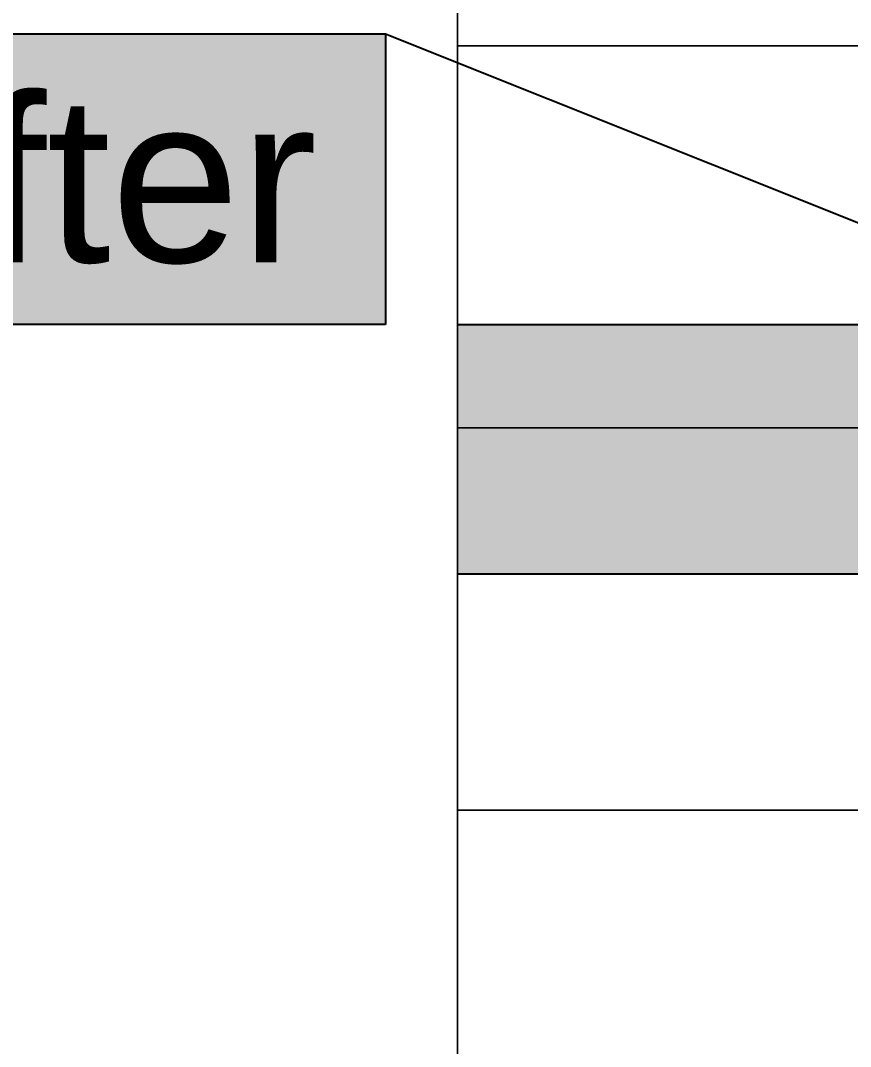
# Model space of a CAD drawing. Extents: x 0 to 756, y -25 to 420.
# Drawn here: x 233.35 to 243.34, y 315.69 to 328.04 of the extents above; entities that cross this region are included whole.
import ezdxf

# ---------------------------------------------------------------- set-up
doc = ezdxf.new("R2010")
doc.units = 0
doc.layers.get('0').update_dxf_attribs({"lineweight": 25})
for name, color, linetype, lineweight in [('Allgemein03', 7, 'Continuous', 25), ('Design', 7, 'Continuous', 18), ('L_Text', 7, 'Continuous', 25), ('Treppe', 7, 'Continuous', 13)]:
    doc.layers.add(name, color=color, linetype=linetype, lineweight=lineweight)
doc.styles.get("Standard").update_dxf_attribs({"font": 'arial.ttf'})

# ---------------------------------------------------------------- blocks, each defined once
blk = doc.blocks.new('Referenz-A01I5YBJIE')
at = {"layer": 'Allgemein03', "color": 0, "lineweight": -2}
for p, q in [((238.61, 324.38), (238.607, 324.378)), ((238.607, 324.378), (256.607, 324.378)), ((238.61, 321.38), (238.607, 321.378)), ((238.607, 321.378), (256.607, 321.378))]:
    blk.add_line(p, q, dxfattribs=at)
at = {"layer": 'Design', "color": 0, "lineweight": -2}
for points in [[(244.079, 321.378), (238.607, 321.378), (238.607, 324.378)], [(244.079, 321.378), (244.079, 324.378), (238.607, 324.378)], [(244.079, 324.378), (238.607, 324.378), (238.607, 324.378)], [(244.079, 321.378), (244.079, 321.378), (238.607, 321.378)]]:
    blk.add_solid(points, dxfattribs=at)
at = {"layer": 'Treppe', "color": 0}
for p, q in [((238.607, 332.334), (238.607, 327.734)), ((238.607, 327.734), (238.607, 332.334)), ((238.607, 327.734), (238.607, 323.134)), ((256.607, 327.734), (238.607, 327.734)), ((238.607, 327.734), (256.607, 327.734)), ((238.607, 323.134), (238.607, 327.734)), ((238.607, 327.734), (238.607, 327.734)), ((238.607, 327.734), (256.607, 327.734)), ((256.607, 327.734), (238.607, 327.734)), ((238.607, 327.734), (238.607, 327.734)), ((238.607, 323.134), (238.607, 318.534)), ((256.607, 323.134), (238.607, 323.134)), ((238.607, 323.134), (256.607, 323.134)), ((238.607, 318.534), (238.607, 323.134)), ((238.607, 323.134), (238.607, 323.134)), ((238.607, 323.134), (256.607, 323.134)), ((256.607, 323.134), (238.607, 323.134)), ((238.607, 323.134), (238.607, 323.134)), ((238.607, 318.534), (238.607, 313.934)), ((256.607, 318.534), (238.607, 318.534)), ((238.607, 318.534), (256.607, 318.534)), ((238.607, 313.934), (238.607, 318.534)), ((238.607, 318.534), (238.607, 318.534)), ((238.607, 318.534), (256.607, 318.534)), ((256.607, 318.534), (238.607, 318.534)), ((238.607, 318.534), (238.607, 318.534))]:
    blk.add_line(p, q, dxfattribs=at)
blk = doc.blocks.new('Bauteilbeschriftung-A01I5YLDIE', base_point=(220.877, 322.424))
at = {"color": 0, "lineweight": -2}
for p, q in [((220.877, 327.877), (237.739, 327.877)), ((237.739, 327.877), (237.739, 324.377)), ((237.739, 324.377), (220.877, 324.377))]:
    blk.add_line(p, q, dxfattribs=at)
at = {"color": 0, "linetype": 'ByBlock', "lineweight": -2, "ltscale": 0.25}
blk.add_line((237.739, 327.877), (251.396, 322.424), dxfattribs=at)
at = {"color": 7, "linetype": 'ByBlock', "lineweight": -2, "ltscale": 0.25, "true_color": 0xffffff}
for points in [[(220.877, 324.377), (237.739, 324.377), (220.877, 327.877)], [(237.739, 324.377), (220.877, 327.877), (237.739, 327.877)]]:
    blk.add_solid(points, dxfattribs=at)
at = {"color": 0, "linetype": 'ByBlock', "lineweight": -2, "ltscale": 0.25, "insert": (221.544, 327.127), "char_height": 2, "attachment_point": 1}
blk.add_mtext('{\\fArial;Rohrbelüfter}', dxfattribs=at)

msp = doc.modelspace()

# ---------------------------------------------------------------- block references
at = {"color": 8, "lineweight": 25, "ltscale": 0.25, "true_color": 0x808080}
msp.add_blockref('Referenz-A01I5YBJIE', (0, 0), dxfattribs=at)
at = {"layer": 'L_Text', "color": 7, "ltscale": 0.25}
msp.add_blockref('Bauteilbeschriftung-A01I5YLDIE', (220.877, 322.424), dxfattribs=at)

doc.saveas('drawing.dxf')
